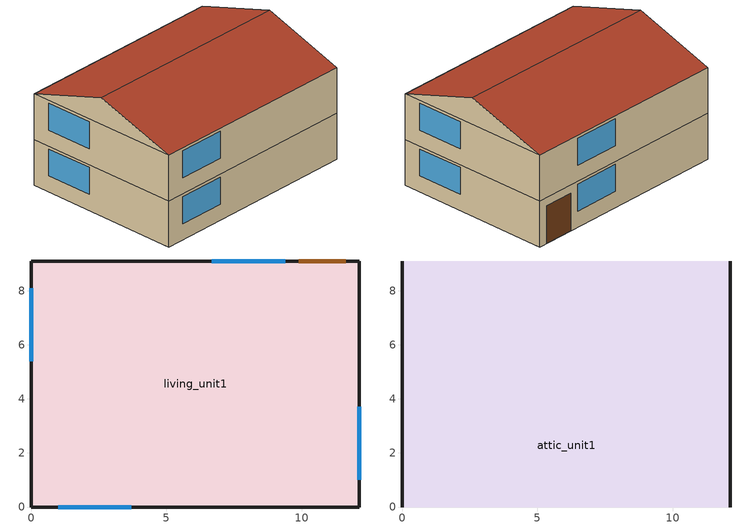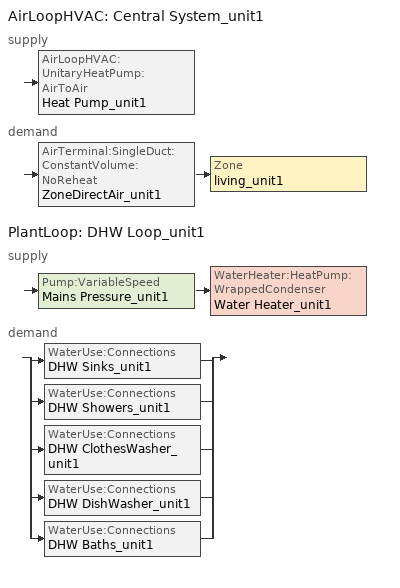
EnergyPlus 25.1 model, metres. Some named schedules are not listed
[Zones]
living_unit1
 floor adiabatic (Interior Floor): 0,0 0,9.1 12.13,9.1 12.13,0 z2.6
 floor ground (Interior Floor): 0,0 0,9.1 12.13,9.1 12.13,0 z0.01
 wall outside (Exterior Wall): 0,0 12.13,0 12.13,9.1 0,9.1 0,0 z0.01:2.6; 0,0 12.13,0 12.13,9.1 0,9.1 0,0 z2.6:5.19
 window (Exterior Window): 1,0 3.71,0 / 9.39,9.1 6.68,9.1 / 12.13,1 12.13,3.71 / 0,8.1 0,5.39 z0.92:2.45; 1,0 3.71,0 / 9.39,9.1 6.68,9.1 / 12.13,1 12.13,3.71 / 0,8.1 0,5.39 z3.52:5.04
 door (Exterior Door): 11.63,9.1 9.89,9.1 z0.01:2.14
 ceiling to attic_unit1 (Interior Ceiling): 0,0 12.13,0 12.13,9.1 0,9.1 z5.19
attic_unit1
 wall outside (Gable_end): 12.13,0,5.19 12.13,9.1,5.19 12.13,4.55,6.7; 0,9.1,5.19 0,0,5.19 0,4.55,6.7
 roof outside (Exterior Roof): 0,0,5.19 12.13,0,5.19 12.13,4.55,6.7 0,4.55,6.7; 12.13,9.1,5.19 0,9.1,5.19 0,4.55,6.7 12.13,4.55,6.7
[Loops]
AirLoopHVAC 'Central System_unit1'
 supply: AirLoopHVAC:UnitaryHeatPump:AirToAir 'Heat Pump_unit1'
 demand: AirTerminal:SingleDuct:ConstantVolume:NoReheat 'ZoneDirectAir_unit1' > Zone 'living_unit1'
PlantLoop 'DHW Loop_unit1'
 supply: Pump:VariableSpeed 'Mains Pressure_unit1' > WaterHeater:HeatPump:WrappedCondenser 'Water Heater_unit1'
 demand: split
  | WaterUse:Connections 'DHW Sinks_unit1'
  | WaterUse:Connections 'DHW Showers_unit1'
  | WaterUse:Connections 'DHW ClothesWasher_unit1'
  | WaterUse:Connections 'DHW DishWasher_unit1'
  | WaterUse:Connections 'DHW Baths_unit1'
[Building]
SF_CZ8_HP_SLAB_DEH: North Axis {deg}=0; Terrain=Suburbs; Loads Convergence Tolerance Value {W}=0.04; Temperature Convergence Tolerance Value {deltaC}=0.4; Solar Distribution=FullExterior; Maximum Number of Warmup Days=25; Minimum Number of Warmup Days=6
[Site:Location]
Fairbanks Intl Arpt_AK_USA Design_Conditions: Latitude {deg}=64.82; Longitude {deg}=-147.85; Time Zone {hr}=-9; Elevation {m}=133
[SizingPeriod:DesignDay] Day of Month=21; Dry-Bulb Temperature Range Modifier Type=DefaultMultipliers; Humidity Condition Type=Wetbulb; Barometric Pressure {Pa}=99737; Rain Indicator=No; Snow Indicator=No; Daylight Saving Time Indicator=No
Name | Month | Day Type | Maximum Dry-Bulb Temperature {C} | Daily Dry-Bulb Temperature Range {deltaC} | Wetbulb or DewPoint at Maximum Dry-Bulb {C} | Wind Speed {m/s} | Wind Direction {deg} | Solar Model Indicator | Sky Clearness | ASHRAE Clear Sky Optical Depth for Beam Irradiance (taub) | ASHRAE Clear Sky Optical Depth for Diffuse Irradiance (taud)
Fairbanks Intl Arpt Ann Htg 99.6% Condns DB | 1 | WinterDesignDay | -41.9 | 0 | -41.9 | 0.3 | 20 | ASHRAEClearSky | 0
Fairbanks Intl Arpt Ann Clg .4% Condns DB=>MWB | 7 | SummerDesignDay | 27.4 | 10.2 | 16.1 | 3.1 | 180 | ASHRAETau |  | 0.387 | 2.212
[Site:WaterMainsTemperature]
Calculation Method=Correlation; Annual Average Outdoor Air Temperature {C}=-1.525; Maximum Difference In Monthly Average Outdoor Air Temperatures {deltaC}=36.2
[Material]
Name | Roughness | Thickness {m} | Conductivity {W/m-K} | Density {kg/m3} | Specific Heat {J/kg-K} | Solar Absorptance | Thermal Absorptance | Visible Absorptance
sheathing_consol_layer | Rough | 0.031115 | 0.035329 | 20.1 | 1465.415
ceil_consol_layer | Rough | 0.444461 | 0.0617176 | 41.9286 | 776.251
wall_consol_layer | Rough | 0.1397 | 0.057165 | 120.801 | 1036.26
Asphalt_shingle | MediumRough | 0.00633985 | 0.08186 | 1121.29 | 1255.2 | 0.75
cement_stucco | MediumSmooth | 0.01905 | 0.721 | 1865.58 | 878.64
syn_stucco | MediumSmooth | 0.003048 | 8.65E-02 | 400 | 878.64
Drywall_1/2in | MediumSmooth | 0.0127 | 0.16009 | 800.923 | 1087.84
OSB_5/8in | MediumSmooth | 0.015875 | 0.1163 | 544.627 | 1213.36
OSB_7/16in | MediumSmooth | 0.0111125 | 0.1163 | 544.627 | 1213.36
Plywood_3/4in | Rough | 0.01905 | 0.115458 | 544.68 | 674.54 | 0.7 | 0.9 | 0.7
Carpet_n_pad | MediumSmooth | 0.0254001 | 0.0601314 | 32.0369 | 836.8 | 0.7 | 0.9 | 0.7
OSB_1/2in | MediumSmooth | 0.0127 | 0.1163 | 544.627 | 1213.36 | 0.7 | 0.9 | 0.7
door_const | Smooth | 0.0422696 | 0.0720096 | 512.64 | 767.58
Std Wood 6inch | MediumSmooth | 0.15 | 0.12 | 540 | 1210 | 0.7 | 0.9 | 0.7
[Material:NoMass]
Bldg_paper_felt: Roughness=Smooth; Thermal Resistance {m2-K/W}=0.0105666
[Material:AirGap]
Air_4_in_vert: Thermal Resistance {m2-K/W}=0.158499
[WindowMaterial:SimpleGlazingSystem]
Glass: U-Factor {W/m2-K}=1.70358; Solar Heat Gain Coefficient=0.3344; Visible Transmittance=0.88
[WindowMaterial:Blind]
int_blind: Slat Orientation=Horizontal; Slat Width {m}=0.025; Slat Separation {m}=0.01875; Slat Thickness {m}=0.001; Slat Angle {deg}=45; Slat Conductivity {W/m-K}=221; Slat Beam Solar Transmittance=0; Front Side Slat Beam Solar Reflectance=0.5; Back Side Slat Beam Solar Reflectance=0.5; Slat Diffuse Solar Transmittance=0; Front Side Slat Diffuse Solar Reflectance=0.5; Back Side Slat Diffuse Solar Reflectance=0.5; Slat Beam Visible Transmittance=0; Front Side Slat Beam Visible Reflectance=0.5; Back Side Slat Beam Visible Reflectance=0.5; Slat Diffuse Visible Transmittance=0; Front Side Slat Diffuse Visible Reflectance=0.5; Back Side Slat Diffuse Visible Reflectance=0.5; Slat Infrared Hemispherical Transmittance=0; Front Side Slat Infrared Hemispherical Emissivity=0.9; Back Side Slat Infrared Hemispherical Emissivity=0.9; Blind to Glass Distance {m}=0.05; Blind Top Opening Multiplier=0.5; Blind Bottom Opening Multiplier=0.5; Blind Left Side Opening Multiplier=0.5; Blind Right Side Opening Multiplier=0.5
[Construction]
Exterior Wall: syn_stucco, sheathing_consol_layer, OSB_7/16in, wall_consol_layer, Drywall_1/2in
InteriorFurnishings: Std Wood 6inch
Interior Floor: Plywood_3/4in, Carpet_n_pad
Interior Ceiling: ceil_consol_layer, Drywall_1/2in
Exterior Roof: Asphalt_shingle, OSB_1/2in
Exterior Window: Glass
Exterior Door: door_const
Gable_end: cement_stucco, Bldg_paper_felt, OSB_5/8in, Air_4_in_vert, Drywall_1/2in
window_w_blinds: Glass, int_blind
[Zone] Multiplier=1
living_unit1; attic_unit1
[WindowShadingControl]
Shades-living_unit1: Zone=living_unit1; Shading Type=InteriorBlind; Construction with Shading=window_w_blinds; Shading Control Type=OnIfScheduleAllows; Schedule=shading_2012iecc; Shading Control Is Scheduled=Yes; Glare Control Is Active=No; Multiple Surface Control Type=Sequential; Fenestration Surface 1=Window_ldf_1.unit1; Fenestration Surface 2=Window_ldb_1.unit1; Fenestration Surface 3=Window_sdr_1.unit1; Fenestration Surface 4=Window_sdl_1.unit1; Fenestration Surface 5=Window_ldf_2.unit1; Fenestration Surface 6=Window_ldb_2.unit1; Fenestration Surface 7=Window_sdr_2.unit1; Fenestration Surface 8=Window_sdl_2.unit1
[InternalMass]
Internalmass_unit1: Construction=InteriorFurnishings; Zone or ZoneList=living_unit1; Surface Area {m2}=9.89591
[Shading:Overhang] Height above Window or Door {m}=0; Tilt Angle from Window/Door {deg}=90; Left extension from Window/Door Width {m}=0; Right extension from Window/Door Width {m}=0; Depth {m}=0.0152439
Name | Window or Door
Overhang_sdr_1.unit1 | Window_sdr_1.unit1
Overhang_sdr_2.unit1 | Window_sdr_2.unit1
[GroundHeatTransfer:Control]
gtp_control: Run Basement Preprocessor=no; Run Slab Preprocessor=yes
[GroundHeatTransfer:Slab:Materials]
NMAT: Number of materials=2; ALBEDO: Surface Albedo: No Snow=0.16; ALBEDO: Surface Albedo: Snow=0.4; EPSLW: Surface Emissivity: No Snow=0.9; EPSLW: Surface Emissivity: Snow=0.9; Z0: Surface Roughness: No Snow {cm}=0.75; Z0: Surface Roughness: Snow {cm}=0.05; HIN: Indoor HConv: Downward Flow {W/m2-K}=6; HIN: Indoor HConv: Upward {W/m2-K}=9
[GroundHeatTransfer:Slab:MatlProps]
RHO: Slab Material density {kg/m3}=2300; RHO: Soil Density {kg/m3}=1200; CP: Slab CP {J/kg-K}=650; CP: Soil CP {J/kg-K}=1200; TCON: Slab k {W/m-K}=0.9; TCON: Soil k {W/m-K}=1
[GroundHeatTransfer:Slab:BoundConds]
EVTR: Is surface evapotranspiration modeled=FALSE; FIXBC: is the lower boundary at a fixed temperature=TRUE; TDEEPin {C}=10; USRHflag: Is the ground surface h specified by the user?=FALSE
[GroundHeatTransfer:Slab:BldgProps]
IYRS: Number of years to iterate=10; Shape: Slab shape=0; HBLDG: Building height {m}=4; TIN1: January Indoor Average Temperature Setpoint {C}=22.22; TIN2: February Indoor Average Temperature Setpoint {C}=22.22; TIN3: March Indoor Average Temperature Setpoint {C}=22.22; TIN4: April Indoor Average Temperature Setpoint {C}=22.22; TIN5: May Indoor Average Temperature Setpoint {C}=22.22; TIN6: June Indoor Average Temperature Setpoint {C}=23.88; TIN7: July Indoor Average Temperature Setpoint {C}=23.88; TIN8: August Indoor Average Temperature Setpoint {C}=23.88; TIN9: September Indoor Average Temperature Setpoint {C}=23.88; TIN10: October Indoor Average Temperature Setpoint {C}=22.22; TIN11: November Indoor Average Temperature Setpoint {C}=22.22; TIN12: December Indoor Average Temperature Setpoint {C}=22.22; TINAmp: Daily Indoor sine wave variation amplitude {deltaC}=0; ConvTol: Convergence Tolerance=0.1
[GroundHeatTransfer:Slab:Insulation]
RINS: R value of under slab insulation {m2-K/W}=0; DINS: Width of strip of under slab insulation {m}=0; RVINS: R value of vertical insulation {m2-K/W}=1.761; ZVINS: Depth of vertical insulation {m}=0.6; IVINS: Flag: Is there vertical insulation=1
[GroundHeatTransfer:Slab:EquivalentSlab]
APRatio: The area to perimeter ratio for this slab {m}=2.59995; SLABDEPTH: Thickness of slab on grade {m}=0.1; CLEARANCE: Distance from edge of slab to domain edge {m}=15; ZCLEARANCE: Distance from bottom of slab to domain bottom {m}=15
[GroundHeatTransfer:Basement:SimParameters]
F: Multiplier for the ADI solution=0.1; IYRS: Maximum number of yearly iterations:=15
[GroundHeatTransfer:Basement:MatlProps]
NMAT: Number of materials in this domain=6; Density for Foundation Wall {kg/m3}=2243; density for Floor Slab {kg/m3}=2243; density for Ceiling {kg/m3}=311; density for Soil {kg/m3}=1500; density for Gravel {kg/m3}=2000; density for Wood {kg/m3}=449; Specific heat for foundation wall {J/kg-K}=880; Specific heat for floor slab {J/kg-K}=880; Specific heat for ceiling {J/kg-K}=1530; Specific heat for soil {J/kg-K}=840; Specific heat for gravel {J/kg-K}=720; Specific heat for wood {J/kg-K}=1530; Thermal conductivity for foundation wall {W/m-K}=1.4; Thermal conductivity for floor slab {W/m-K}=1.4; Thermal conductivity for ceiling {W/m-K}=0.09; thermal conductivity for soil {W/m-K}=1.1; thermal conductivity for gravel {W/m-K}=1.9; thermal conductivity for wood {W/m-K}=0.12
[GroundHeatTransfer:Basement:Insulation]
REXT: R Value of any exterior insulation {m2-K/W}=1.761e-05; INSFULL: Flag: Is the wall fully insulated?=True
[GroundHeatTransfer:Basement:SurfaceProps]
ALBEDO: Surface albedo for No snow conditions=0.16; ALBEDO: Surface albedo for snow conditions=0.4; EPSLN: Surface emissivity No Snow=0.94; EPSLN: Surface emissivity with Snow=0.86; VEGHT: Surface roughness No snow conditions {cm}=6; VEGHT: Surface roughness Snow conditions {cm}=0.25; PET: Flag, Potential evapotranspiration on?=False
[GroundHeatTransfer:Basement:BldgData]
DWALL: Wall thickness {m}=0.2; DSLAB: Floor slab thickness {m}=0.243828; DGRAVXY: Width of gravel pit beside basement wall {m}=0.3; DGRAVZN: Gravel depth extending above the floor slab {m}=0.2; DGRAVZP: Gravel depth below the floor slab {m}=0.1
[GroundHeatTransfer:Basement:Interior]
COND: Flag: Is the basement conditioned?=True; HIN: Downward convection only heat transfer coefficient {W/m2-K}=0.92; HIN: Upward convection only heat transfer coefficient {W/m2-K}=4.04; HIN: Horizontal convection only heat transfer coefficient {W/m2-K}=3.08; HIN: Downward combined (convection and radiation) heat transfer coefficient {W/m2-K}=6.13; HIN: Upward combined (convection and radiation) heat transfer coefficient {W/m2-K}=9.26; HIN: Horizontal combined (convection and radiation) heat transfer coefficient {W/m2-K}=8.29
[GroundHeatTransfer:Basement:ComBldg]
January average temperature {C}=21; February average temperature {C}=21; March average temperature {C}=21; April average temperature {C}=21; May average temperature {C}=24; June average temperature {C}=24; July average temperature {C}=24; August average temperature {C}=24; September average temperature {C}=24; October average temperature {C}=24; November average temperature {C}=21; December average temperature {C}=21; Daily variation sine wave amplitude {deltaC}=21
[GroundHeatTransfer:Basement:EquivSlab]
APRatio: The area to perimeter ratio for this slab {m}=2.59995; EquivSizing: Flag=True
[GroundHeatTransfer:Basement:EquivAutoGrid]
CLEARANCE: Distance from outside of wall to edge of 3-D ground domain {m}=15; SlabDepth: Thickness of the floor slab {m}=0.1; BaseDepth: Depth of the basement wall below grade {m}=1.21914
[People]
people_unit1: Zone or ZoneList or Space or SpaceList=living_unit1; Number of People Schedule=Occupancy; Number of People Calculation Method=People; Number of People=3; Fraction Radiant=0; Sensible Heat Fraction=autocalculate; Activity Level Schedule=activity_sch; Enable ASHRAE 55 Comfort Warnings=No; Mean Radiant Temperature Calculation Type=EnclosureAveraged
[Lights] Zone or ZoneList or Space or SpaceList=living_unit1; Schedule=InteriorLightingHE; Design Level Calculation Method=Watts/Area; Return Air Fraction=0; Fraction Radiant=0.6; Fraction Visible=0.2; Fraction Replaceable=0
Name | Watts per Zone Floor Area {W/m2}
Living Hardwired Lighting1 | 1.05216
Living Plug-in Lighting1 | 0.478468
[ElectricEquipment] Zone or ZoneList or Space or SpaceList=living_unit1
Name | Schedule | Design Level Calculation Method | Design Level {W} | Fraction Latent | Fraction Radiant | Fraction Lost | Watts per Zone Floor Area {W/m2}
dishwasher1 | DishWasher | EquipmentLevel | 65.6988 | 0.15 | 0.6 | 0.25
refrigerator1 | Refrigerator | EquipmentLevel | 91.0576 | 0 | 1 | 0
clotheswasher1 | ClothesWasher | EquipmentLevel | 28.4784 | 0 | 0.8 | 0.2
electric_dryer1 | ClothesDryer | EquipmentLevel | 213.065 | 0.05 | 0.15 | 0.8
electric_range1 | CookingRange | EquipmentLevel | 248.154 | 0.3 | 0.4 | 0.3
television1 | InteriorLighting | EquipmentLevel | 0 | 0 | 1 | 0
electric_mels1 | MiscPlugLoad | EquipmentLevel | 567.464 | 0.06 | 0.69 | 0.25
IECC_Adj1 | MiscPlugLoad | Watts/Area |  | 0.062439 | 0.411909 | 0.251045 | 1.54357
[ZoneVentilation:DesignFlowRate]
Ventilation_unit1: Zone or ZoneList or Space or SpaceList=living_unit1; Schedule=always_avail; Design Flow Rate Calculation Method=Flow/Zone; Design Flow Rate {m3/s}=0; Ventilation Type=Exhaust; Fan Pressure Rise {Pa}=0; Fan Total Efficiency=0.6; Constant Term Coefficient=1; Temperature Term Coefficient=0; Velocity Term Coefficient=0; Velocity Squared Term Coefficient=0; Minimum Indoor Temperature {C}=-100; Maximum Indoor Temperature {C}=100; Delta Temperature {deltaC}=-100; Minimum Outdoor Temperature {C}=-100; Maximum Outdoor Temperature {C}=100; Maximum Wind Speed {m/s}=40
[Exterior:Lights]
Name | Schedule | Design Level {W}
Exterior-Lights_unit1 | ExteriorLighting | 43.2425
Garage-Lights_unit1 | InteriorLightingHE | 7.16295
[DesignSpecification:OutdoorAir]
SZ_DSOA_living_unit1: Outdoor Air Method=Flow/Zone; Outdoor Air Flow per Person {m3/s-person}=0; Outdoor Air Flow per Zone {m3/s}=0.0283168
[Sizing:Zone]
living_unit1: Zone Cooling Design Supply Air Temperature Input Method=SupplyAirTemperature; Zone Cooling Design Supply Air Temperature {C}=12; Zone Heating Design Supply Air Temperature Input Method=SupplyAirTemperature; Zone Heating Design Supply Air Temperature {C}=50; Zone Cooling Design Supply Air Humidity Ratio {kgWater/kgDryAir}=0.008; Zone Heating Design Supply Air Humidity Ratio {kgWater/kgDryAir}=0.008; Design Specification Outdoor Air Object=SZ_DSOA_living_unit1; Cooling Design Air Flow Method=DesignDay; Cooling Minimum Air Flow per Zone Floor Area {m3/s-m2}=0.000762; Heating Design Air Flow Method=DesignDay; Heating Maximum Air Flow per Zone Floor Area {m3/s-m2}=0.002032; Heating Maximum Air Flow {m3/s}=0.141576; Heating Maximum Air Flow Fraction=0.3
[Sizing:System]
Central System_unit1: Type of Load to Size On=Sensible; Design Outdoor Air Flow Rate {m3/s}=autosize; Central Heating Maximum System Air Flow Ratio=1; Preheat Design Temperature {C}=7; Preheat Design Humidity Ratio {kgWater/kgDryAir}=0.008; Precool Design Temperature {C}=11; Precool Design Humidity Ratio {kgWater/kgDryAir}=0.008; Central Cooling Design Supply Air Temperature {C}=12; Central Heating Design Supply Air Temperature {C}=50; Type of Zone Sum to Use=NonCoincident; 100% Outdoor Air in Cooling=No; 100% Outdoor Air in Heating=No; Central Cooling Design Supply Air Humidity Ratio {kgWater/kgDryAir}=0.008; Central Heating Design Supply Air Humidity Ratio {kgWater/kgDryAir}=0.008; Cooling Supply Air Flow Rate Method=DesignDay; Heating Supply Air Flow Rate Method=DesignDay; Zone Maximum Outdoor Air Fraction=1; Cooling Design Capacity Method=CoolingDesignCapacity; Cooling Design Capacity {W}=autosize; Heating Design Capacity Method=HeatingDesignCapacity; Heating Design Capacity {W}=autosize; Central Cooling Capacity Control Method=OnOff
[Sizing:Plant]
DHW Loop_unit1: Loop Type=Heating; Design Loop Exit Temperature {C}=48.8889; Loop Design Temperature Difference {deltaC}=5.55556
[ZoneControl:Thermostat]
Zone Thermostat_unit1: Zone or ZoneList=living_unit1; Control Type Schedule=zone_control_type; Control 1=thermostat_living Dual SP Control
[ThermostatSetpoint:DualSetpoint]
thermostat_living Dual SP Control: Heating Setpoint Temperature Schedule=heating_sch; Cooling Setpoint Temperature Schedule=cooling_sch
[ZoneHVAC:Dehumidifier:DX]
North Zone Dehumidifier: Availability Schedule=always_avail; Rated Water Removal {L/day}=50.16; Rated Energy Factor {L/kWh}=3.412; Rated Air Flow Rate {m3/s}=0.12036; Water Removal Curve=ZoneDehumidWaterRemoval; Energy Factor Curve=ZoneDehumidEnergyFactor; Part Load Fraction Correlation Curve=ZoneDehumidPLFFPLR; Minimum Dry-Bulb Temperature for Dehumidifier Operation {C}=10; Maximum Dry-Bulb Temperature for Dehumidifier Operation {C}=32; Off-Cycle Parasitic Electric Load {W}=0
[ZoneHVAC:EnergyRecoveryVentilator]
ERV_unit1: Availability Schedule=always_avail; Heat Exchanger=OA_Heat_Recovery_Unit1; Supply Air Flow Rate {m3/s}=0.0283168; Exhaust Air Flow Rate {m3/s}=0.0283168; Supply Air Fan=OASupplyFan_unit1; Exhaust Air Fan=OAExhaustFan_unit1
[AirTerminal:SingleDuct:ConstantVolume:NoReheat]
ZoneDirectAir_unit1: Availability Schedule=always_avail; Maximum Air Flow Rate {m3/s}=autosize
[Zone equipment]
living_unit1: ZoneDirectAir_unit1, Water Heater_unit1, Zone Exhaust Fan_unit1, ERV_unit1, North Zone Dehumidifier
[Fan:OnOff] Availability Schedule=always_avail
Name | Fan Total Efficiency | Pressure Rise {Pa} | Maximum Flow Rate {m3/s} | Motor Efficiency | Motor In Airstream Fraction
Supply Fan_unit1 | 0.50054 | 400 | autosize | 0.863 | 1
OASupplyFan_unit1; OAExhaustFan_unit1 | 0.6 | 454.046 | 0.0283168 | 1 | 0
Heat Pump Water Heater Fan_unit1 | 0.7 | 100 | autosize | 0.9 | 1
[Fan:ZoneExhaust]
Zone Exhaust Fan_unit1: Availability Schedule=always_avail; Fan Total Efficiency=0.6; Pressure Rise {Pa}=0.00001; Maximum Flow Rate {m3/s}=0.000001; System Availability Manager Coupling Mode=Decoupled
[Coil:Cooling:DX:SingleSpeed]
DX Cooling Coil_unit1: Availability Schedule=always_avail; Gross Rated Total Cooling Capacity {W}=autosize; Gross Rated Sensible Heat Ratio=autosize; Gross Rated Cooling COP {W/W}=4.06853; Rated Air Flow Rate {m3/s}=autosize; 2023 Rated Evaporator Fan Power Per Volume Flow {W/(m3/s)}=934.4; Total Cooling Capacity Function of Temperature Curve=HPACCoolCapFT; Total Cooling Capacity Function of Flow Fraction Curve=HPACCoolCapFFF; Energy Input Ratio Function of Temperature Curve=HPACCOOLEIRFT; Energy Input Ratio Function of Flow Fraction Curve=HPACCOOLEIRFFF; Part Load Fraction Correlation Curve=HPACCOOLPLFFPLR
[Coil:Heating:Electric]
Supp Heating Coil_unit1: Availability Schedule=always_avail; Efficiency=1; Nominal Capacity {W}=autosize
[Coil:Heating:DX:SingleSpeed]
Main DX Heating Coil_unit1: Availability Schedule=always_avail; Gross Rated Heating Capacity {W}=autosize; Gross Rated Heating COP {W/W}=3.69308; Rated Air Flow Rate {m3/s}=autosize; 2023 Rated Evaporator Fan Power Per Volume Flow {W/(m3/s)}=934.4; Heating Capacity Function of Temperature Curve=HPACHeatCapFT; Heating Capacity Function of Flow Fraction Curve=HPACHeatCapFFF; Energy Input Ratio Function of Temperature Curve=HPACHeatEIRFT; Energy Input Ratio Function of Flow Fraction Curve=HPACHeatEIRFFF; Part Load Fraction Correlation Curve=HPACCOOLPLFFPLR; Defrost Energy Input Ratio Function of Temperature Curve=Defrost_EIR_FT; Minimum Outdoor Dry-Bulb Temperature for Compressor Operation {C}=-17.78; Maximum Outdoor Dry-Bulb Temperature for Defrost Operation {C}=5; Crankcase Heater Capacity {W}=200; Maximum Outdoor Dry-Bulb Temperature for Crankcase Heater Operation {C}=10; Defrost Strategy=ReverseCycle; Defrost Control=OnDemand
[Coil:WaterHeating:AirToWaterHeatPump:Wrapped]
Heat Pump Water Heater Evaporator_unit1: Rated Heating Capacity {W}=1500; Rated COP {W/W}=3; Rated Sensible Heat Ratio=0.981; Rated Evaporator Inlet Air Dry-Bulb Temperature {C}=19.7; Rated Evaporator Inlet Air Wet-Bulb Temperature {C}=13.5; Rated Condenser Water Temperature {C}=48.89; Rated Evaporator Air Flow Rate {m3/s}=0.189; Evaporator Fan Power Included in Rated COP=yes; Maximum Ambient Temperature for Crankcase Heater Operation {C}=10; Evaporator Air Temperature Type for Curve Objects=WetBulbTemperature; Heating Capacity Function of Temperature Curve=HPWH-Htg-Cap-fT; Heating COP Function of Temperature Curve=HPWH-Htg-COP-fT; Part Load Fraction Correlation Curve=HPWH-COP-fPLR
[HeatExchanger:AirToAir:SensibleAndLatent]
OA_Heat_Recovery_Unit1: Availability Schedule=always_avail; Nominal Supply Air Flow Rate {m3/s}=0.0283168; Sensible Effectiveness at 100% Heating Air Flow=0.65; Latent Effectiveness at 100% Heating Air Flow=0; Sensible Effectiveness at 100% Cooling Air Flow=0.65; Latent Effectiveness at 100% Cooling Air Flow=0; Nominal Electric Power {W}=0; Supply Air Outlet Temperature Control=No; Heat Exchanger Type=Plate; Frost Control Type=None; Threshold Temperature {C}=-16.8333; Initial Defrost Time Fraction=0.083; Rate of Defrost Time Fraction Increase {1/K}=0.0216; Economizer Lockout=No
[AirLoopHVAC:UnitaryHeatPump:AirToAir]
Heat Pump_unit1: Availability Schedule=always_avail; Cooling Supply Air Flow Rate {m3/s}=autosize; Heating Supply Air Flow Rate {m3/s}=autosize; No Load Supply Air Flow Rate {m3/s}=0; Controlling Zone or Thermostat Location=living_unit1; Supply Air Fan=Supply Fan_unit1; Heating Coil=Main DX Heating Coil_unit1; Cooling Coil=DX Cooling Coil_unit1; Supplemental Heating Coil=Supp Heating Coil_unit1; Maximum Supply Air Temperature from Supplemental Heater {C}=50; Maximum Outdoor Dry-Bulb Temperature for Supplemental Heater Operation {C}=10; Fan Placement=BlowThrough; Supply Air Fan Operating Mode Schedule=fan_cycle
[AirLoopHVAC]
Central System_unit1: Design Supply Air Flow Rate {m3/s}=autosize
[Pump:VariableSpeed]
Mains Pressure_unit1: Design Maximum Flow Rate {m3/s}=autosize; Design Pump Head {Pa}=1; Design Power Consumption {W}=0; Motor Efficiency=1; Fraction of Motor Inefficiencies to Fluid Stream=0; Coefficient 1 of the Part Load Performance Curve=0; Coefficient 2 of the Part Load Performance Curve=1; Coefficient 3 of the Part Load Performance Curve=0; Coefficient 4 of the Part Load Performance Curve=0; Design Minimum Flow Rate {m3/s}=0; Pump Control Type=Intermittent
[WaterHeater:Stratified]
Water Heater_Tank_unit1: Tank Volume {m3}=0.196841; Tank Height {m}=1.594; Tank Shape=VerticalCylinder; Maximum Temperature Limit {C}=51; Heater Priority Control=MasterSlave; Heater 1 Setpoint Temperature Schedule=dhw_setpt_hpwh; Heater 1 Deadband Temperature Difference {deltaC}=2; Heater 1 Capacity {W}=autosize; Heater 1 Height {m}=1.129; Heater 2 Setpoint Temperature Schedule=dhw_setpt_hpwh; Heater 2 Deadband Temperature Difference {deltaC}=2; Heater 2 Capacity {W}=0; Heater 2 Height {m}=0.266; Heater Fuel Type=electricity; Heater Thermal Efficiency=1; Off Cycle Parasitic Fuel Consumption Rate {W}=8.3; Off Cycle Parasitic Fuel Type=Electricity; Off Cycle Parasitic Heat Fraction to Tank=0; Off Cycle Parasitic Height {m}=1; On Cycle Parasitic Fuel Consumption Rate {W}=8.3; On Cycle Parasitic Fuel Type=Electricity; On Cycle Parasitic Heat Fraction to Tank=0; On Cycle Parasitic Height {m}=1; Ambient Temperature Indicator=Zone; Ambient Temperature Zone=living_unit1; Uniform Skin Loss Coefficient per Unit Area to Ambient Temperature {W/m2-K}=4.536492; Skin Loss Fraction to Zone=1; Off Cycle Flue Loss Fraction to Zone=1; Use Side Effectiveness=1; Use Side Inlet Height {m}=0; Use Side Outlet Height {m}=autocalculate; Source Side Effectiveness=1; Source Side Inlet Height {m}=0.7; Source Side Outlet Height {m}=0; Inlet Mode=Fixed; Use Side Design Flow Rate {m3/s}=autosize; Source Side Design Flow Rate {m3/s}=autosize; Indirect Water Heating Recovery Time {hr}=1.5; Number of Nodes=1
[WaterHeater:Sizing]
Water Heater_Tank_unit1: Design Mode=ResidentialHUD-FHAMinimum; Number of Bedrooms=3; Number of Bathrooms=3
[WaterHeater:HeatPump:WrappedCondenser]
Water Heater_unit1: Availability Schedule=always_avail; Compressor Setpoint Temperature Schedule=Compressor Setpoint; Dead Band Temperature Difference {deltaC}=5; Condenser Bottom Location {m}=0.0664167; Condenser Top Location {m}=0.863417; Evaporator Air Flow Rate {m3/s}=autocalculate; Inlet Air Configuration=ZoneAirOnly; Inlet Air Zone=living_unit1; Tank=Water Heater_Tank_unit1; DX Coil=Heat Pump Water Heater Evaporator_unit1; Minimum Inlet Air Temperature for Compressor Operation {C}=10; Maximum Inlet Air Temperature for Compressor Operation {C}=48.89; Compressor Location=Zone; Fan=Heat Pump Water Heater Fan_unit1; Fan Placement=DrawThrough; On Cycle Parasitic Electric Load {W}=0; Off Cycle Parasitic Electric Load {W}=0; Tank Element Control Logic=MutuallyExclusive; Control Sensor 1 Height In Stratified Tank {m}=1.262; Control Sensor 1 Weight=0.75; Control Sensor 2 Height In Stratified Tank {m}=0.464
[PlantLoop]
DHW Loop_unit1: Fluid Type=Water; Plant Equipment Operation Scheme=DHW Loop Operation_unit1; Maximum Loop Temperature {C}=100; Minimum Loop Temperature {C}=0; Maximum Loop Flow Rate {m3/s}=autosize; Minimum Loop Flow Rate {m3/s}=0; Plant Loop Volume {m3}=autocalculate; Load Distribution Scheme=Optimal
[PlantEquipmentList]
DHW Plant Equipment_unit1: Water Heater_unit1
[PlantEquipmentOperation:HeatingLoad]
DHW Control Scheme_unit1: Load Range 1 Lower Limit {W}=0; Load Range 1 Upper Limit {W}=1000000000000000; Range 1 Equipment List=DHW Plant Equipment_unit1
[PlantEquipmentOperationSchemes]
DHW Loop Operation_unit1: Control Scheme 1=DHW Control Scheme_unit1; Control Scheme 1 Schedule=always_avail
[AvailabilityManager:Scheduled]
System availability: Schedule=always_avail
[SetpointManager:Scheduled]
DHW Loop Setpoint Manager_unit1: Control Variable=Temperature; Schedule=DHWSupplySetpoint; Setpoint Node or NodeList=DHW Supply Outlet Node_unit1
[WaterUse:Equipment]
Name | Peak Flow Rate {m3/s} | Flow Rate Fraction Schedule | Target Temperature Schedule
Clothes Washer_unit1 | 1.62192e-06 | ClothesWasher
Dishwasher_unit1 | 6.36685e-07 | Dishwasher
Sinks_unit1 | 7.1934e-05 | BA_sink_sch | SSBWaterTempSchedule
Showers_unit1 | 0.000141975 | BA_shower_sch | SSBWaterTempSchedule
Baths_unit1 | 0.00027764 | BA_bath_sch | SSBWaterTempSchedule
[WaterUse:Connections] Drain Water Heat Exchanger Type=None
Name | Water Use Equipment 1
DHW Sinks_unit1 | Sinks_unit1
DHW Showers_unit1 | Showers_unit1
DHW ClothesWasher_unit1 | Clothes Washer_unit1
DHW DishWasher_unit1 | Dishwasher_unit1
DHW Baths_unit1 | Baths_unit1
[Schedule:Day:Hourly]
OccupancyDay: 1, 1, 1, 1, 1, 1, 1, 0.8831, 0.40861, 0.24189, 0.24189, 0.24189, 0.24189, 0.24189, 0.24189, 0.24189, 0.29498, 0.5531, 0.89693, 0.89693, 0.89693, 1, 1, 1
LightingDay: 0.0625, 0.0625, 0.0625, 0.0625, 0.1875, 0.390625, 0.4375, 0.390625, 0.171875, 0.117188, 0.117188, 0.117188, 0.117188, 0.117188, 0.117188, 0.203125, 0.4375, 0.609375, 0.820312, 0.984375, 1, 0.6875, 0.382812, 0.15625
ExteriorLightingDay: 1, 1, 1, 1, 1, 1, 0, 0, 0, 0, 0, 0, 0, 0, 0, 0, 0, 0, 1, 1, 1, 1, 1, 1
LightingDay_EELighting: 0.06875, 0.06875, 0.06875, 0.06875, 0.20625, 0.429688, 0.48125, 0.429688, 0.189062, 0.128906, 0.128906, 0.128906, 0.128906, 0.128906, 0.128906, 0.223438, 0.48125, 0.670312, 0.902344, 1, 1, 0.75625, 0.421094, 0.171875
RefrigeratorDay: 0.8, 0.782696, 0.765594, 0.742857, 0.731388, 0.731388, 0.75996, 0.8, 0.817103, 0.828571, 0.8, 0.8, 0.839839, 0.839839, 0.828571, 0.839839, 0.885714, 0.971429, 1, 0.971429, 0.942857, 0.925553, 0.885714, 0.828571
MiscPlugLoadDay: 0.60749, 0.559339, 0.552853, 0.545071, 0.524481, 0.585279, 0.676232, 0.718547, 0.60749, 0.517023, 0.529183, 0.529345, 0.520428, 0.538424, 0.568742, 0.600357, 0.710117, 0.862678, 0.936608, 0.966764, 1, 0.976654, 0.845169, 0.734436
CookingRangeDay: 0.0471585, 0.0471585, 0.0235459, 0.0235459, 0.0471585, 0.0707044, 0.165088, 0.283018, 0.306564, 0.320771, 0.283018, 0.330176, 0.377335, 0.306564, 0.292423, 0.377335, 0.613194, 1, 0.778348, 0.400947, 0.235859, 0.165088, 0.103722, 0.0707044
DishwasherWeekday: 0.115858, 0.0514759, 0.0385692, 0.0257379, 0.0257379, 0.0772138, 0.154503, 0.231792, 0.437922, 0.489398, 0.425016, 0.360633, 0.309082, 0.347726, 0.283344, 0.270437, 0.283344, 0.373464, 0.656883, 0.8372, 0.682621, 0.502305, 0.33482, 0.231792
DishwasherWeekend: 0.124134, 0.0551527, 0.0413241, 0.0275764, 0.0275764, 0.0827291, 0.165539, 0.248349, 0.469202, 0.524355, 0.455374, 0.386393, 0.331159, 0.372564, 0.303583, 0.289754, 0.303583, 0.40014, 0.703804, 0.897, 0.73138, 0.538184, 0.358735, 0.248349
DishwasherVacation; ClothesWasherVacation; ClothesDryerVacation: 0, 0, 0, 0, 0, 0, 0, 0, 0, 0, 0, 0, 0, 0, 0, 0, 0, 0, 0, 0, 0, 0, 0, 0
ClothesWasherWeekday: 0.0796475, 0.0637009, 0.0318078, 0.0318078, 0.0637009, 0.095594, 0.191188, 0.414354, 0.621574, 0.7332, 0.717253, 0.637521, 0.573735, 0.510034, 0.446247, 0.414354, 0.430301, 0.414354, 0.414354, 0.414354, 0.414354, 0.398408, 0.270921, 0.143434
ClothesWasherWeekend: 0.097441, 0.077932, 0.0389138, 0.0389138, 0.077932, 0.11695, 0.2339, 0.506923, 0.760436, 0.897, 0.877491, 0.779946, 0.701909, 0.623977, 0.545941, 0.506923, 0.526432, 0.506923, 0.506923, 0.506923, 0.506923, 0.487414, 0.331446, 0.175477
ClothesDryerWeekday: 0.0996819, 0.0598091, 0.0398727, 0.0199364, 0.0398727, 0.0598091, 0.159491, 0.318982, 0.486427, 0.685791, 0.785473, 0.817391, 0.7456, 0.677837, 0.610073, 0.578155, 0.558218, 0.546236, 0.518346, 0.510391, 0.5263, 0.546236, 0.4386, 0.239236
ClothesDryerWeekend: 0.121951, 0.0731707, 0.0487805, 0.0243902, 0.0487805, 0.0731707, 0.195122, 0.390244, 0.595097, 0.839, 0.960951, 1, 0.91217, 0.829268, 0.746366, 0.707317, 0.682927, 0.668268, 0.634146, 0.624415, 0.643878, 0.668268, 0.536585, 0.292683
[Schedule:Week:Compact]
RefrigeratorWeek: For: AllDays, RefrigeratorDay
MiscPlugLoadWeek: For: AllDays, MiscPlugLoadDay
CookingRangeWeek: For: AllDays, CookingRangeDay
DishwasherWeek: For: Weekdays, DishwasherWeekday, For: CustomDay1, DishwasherVacation, For: AllOtherDays, DishwasherWeekend
ClothesWasherWeek: For: Weekdays, ClothesWasherWeekday, For: CustomDay1, ClothesWasherVacation, For: AllOtherDays, ClothesWasherWeekend
ClothesDryerWeek: For: Weekdays, ClothesDryerWeekday, For: CustomDay1, ClothesDryerVacation, For: AllOtherDays, ClothesDryerWeekend
OccupancyWeek: AllDays, OccupancyDay
LightingProfileWeek: For: AllDays, LightingDay
LightingProfileWeek_EELighting: For: AllDays, LightingDay_EELighting
ExteriorLightingProfileWeek: For: AllDays, ExteriorLightingDay
[Schedule:Year]
Occupancy: OccupancyWeek, 1, 1, 12, 31
InteriorLighting: LightingProfileWeek, 1, 1, 12, 31
InteriorLightingHE: LightingProfileWeek_EELighting, 1, 1, 12, 31
ExteriorLighting: ExteriorLightingProfileWeek, 1, 1, 12, 31
Refrigerator: RefrigeratorWeek, 1, 1, 12, 31
MiscPlugLoad: MiscPlugLoadWeek, 1, 1, 12, 31
CookingRange: CookingRangeWeek, 1, 1, 12, 31
Dishwasher: DishwasherWeek, 1, 1, 12, 31
ClothesWasher: ClothesWasherWeek, 1, 1, 12, 31
ClothesDryer: ClothesDryerWeek, 1, 1, 12, 31
[Schedule:Compact]
BA_shower_sch: Through: 12/31, For: AllDays, Until: 1:00, 0.00174682, Until: 2:00, 0.000794011, Until: 3:00, 0.000476407, Until: 4:00, 0.000794011, Until: 5:00, 0.00222323, Until: 6:00, 0.00825772, Until: 7:00, 0.0187387, Until: 8:00, 0.0185799, Until: 9:00, 0.0150862, Until: 10:00, 0.0117514, Until: 11:00, 0.00952813, Until: 12:00, 0.0074637, Until: 13:00, 0.00539928, Until: 14:00, 0.00460526, Until: 15:00, 0.00412886, Until: 16:00, 0.00397006, Until: 17:00, 0.00476407, Until: 18:00, 0.00619329, Until: 19:00, 0.00666969, Until: 20:00, 0.00666969, Until: 21:00, 0.00666969, Until: 22:00, 0.00651089, Until: 23:00, 0.00460526, Until: 24:00, 0.00333485
BA_bath_sch: Through: 12/31, For: AllDays, Until: 1:00, 0.000163091, Until: 2:00, 8.15455e-05, Until: 3:00, 8.15455e-05, Until: 4:00, 8.15455e-05, Until: 5:00, 0.000163091, Until: 6:00, 0.000387341, Until: 7:00, 0.000937773, Until: 8:00, 0.00118241, Until: 9:00, 0.0013455, Until: 10:00, 0.00118241, Until: 11:00, 0.000937773, Until: 12:00, 0.000713523, Until: 13:00, 0.000631977, Until: 14:00, 0.000468886, Until: 15:00, 0.000468886, Until: 16:00, 0.000468886, Until: 17:00, 0.000795068, Until: 18:00, 0.000937773, Until: 19:00, 0.00156975, Until: 20:00, 0.00203864, Until: 21:00, 0.00203864, Until: 22:00, 0.00156975, Until: 23:00, 0.0013455, Until: 24:00, 0.000795068
BA_sink_sch: Through: 12/31, For: AllDays, Until: 1:00, 0.00387389, Until: 2:00, 0.00193694, Until: 3:00, 0.00138353, Until: 4:00, 0.00138353, Until: 5:00, 0.00193694, Until: 6:00, 0.00498071, Until: 7:00, 0.0116217, Until: 8:00, 0.0171558, Until: 9:00, 0.0182626, Until: 10:00, 0.0171558, Until: 11:00, 0.0149421, Until: 12:00, 0.0138353, Until: 13:00, 0.0135586, Until: 14:00, 0.0124518, Until: 15:00, 0.0118984, Until: 16:00, 0.011345, Until: 17:00, 0.0132819, Until: 18:00, 0.0179859, Until: 19:00, 0.020753, Until: 20:00, 0.0190927, Until: 21:00, 0.0157723, Until: 22:00, 0.0132819, Until: 23:00, 0.0110682, Until: 24:00, 0.00747107
activity_sch: Through: 12/31, For: AllDays, Until: 24:00, 117.28
zone_control_type: Through: 12/31, For: AllDays, Until 24:00, 4
shading_2012iecc: Through: 12/31, For: AllDays, Until 24:00, 0
dhw_setpt_hpwh: Through: 12/31, For: AllDays, Until 24:00, 44
always_avail: Through: 12/31, For: AllDays, Until: 24:00, 1
heating_sch: Through: 12/31, For: AllDays, Until: 24:00, 22.2222
cooling_sch: Through: 12/31, For: AllDays, Until: 24:00, 23.8889
fan_cycle: Through: 12/31, For: AllDays, Until: 24:00, 0
[Schedule:Constant]
SSBWaterTempSchedule: Temperature, 40.5556
DHWSupplySetpoint: Temperature, 48.8889
Compressor Setpoint: Temperature, 50
[Curve:Quadratic]
Name | Coefficient1 Constant | Coefficient2 x | Coefficient3 x**2 | Minimum Value of x | Maximum Value of x
HPWH-COP-fPLR | 1 | 0 | 0 | 0 | 1
HPACCoolCapFFF | 0.8 | 0.2 | 0 | 0.5 | 1.5
HPACCOOLEIRFFF | 1.156 | -0.1816 | 0.0256 | 0.5 | 1.5
HPACCOOLPLFFPLR | 0.85 | 0.15 | 0 | 0 | 1
HPACHeatEIRFFF | 1.3824 | -0.4336 | 0.0512 | 0 | 1
ZoneDehumidPLFFPLR | 0.95 | 0.05 | 0 | 0 | 1
[Curve:Cubic]
Name | Coefficient1 Constant | Coefficient2 x | Coefficient3 x**2 | Coefficient4 x**3 | Minimum Value of x | Maximum Value of x
HPACHeatCapFT | 0.758746 | 0.027626 | 0.000148716 | 3.4992e-06 | -20 | 20
HPACHeatCapFFF | 0.84 | 0.16 | 0 | 0 | 0.5 | 1.5
HPACHeatEIRFT | 1.19248 | -0.0300438 | 0.00103745 | -2.3328e-05 | -20 | 20
[Curve:Biquadratic]
Name | Coefficient1 Constant | Coefficient2 x | Coefficient3 x**2 | Coefficient4 y | Coefficient5 y**2 | Coefficient6 x*y | Minimum Value of x | Maximum Value of x | Minimum Value of y | Maximum Value of y | Minimum Curve Output
HPWH-Htg-Cap-fT | 0.563 | 0.0437 | 0.000039 | 0.0055 | -.000148 | -.000145 | 0 | 100 | 0 | 100 | 0
HPWH-Htg-COP-fT | 1.1332 | 0.063 | -9.79e-05 | -.00972 | -2.14e-05 | -.000686 | 0 | 100 | 0 | 100
HPACCoolCapFT | 0.766956 | 0.0107756 | -4.14703e-05 | 0.00134961 | -0.000261144 | 0.000457488 | 12.77778 | 23.88889 | 21.11111 | 46.11111
HPACCOOLEIRFT | 0.297145 | 0.0430933 | -0.000748766 | 0.00597727 | 0.000482112 | -0.000956448 | 12.77778 | 23.88889 | 21.11111 | 46.11111
Defrost_EIR_FT | 1 | 0 | 0 | 0 | 0 | 0 | 0 | 100 | 0 | 100
ZoneDehumidWaterRemoval | -2.72488 | 0.100712 | -0.000990538 | 0.050053 | -0.000203629 | -0.000341751 | 21 | 32.22 | 40 | 80
ZoneDehumidEnergyFactor | -2.38832 | 0.0930477 | -0.0013697 | 0.0665337 | -0.000343198 | -0.00056249 | 21 | 32.22 | 40 | 80
[AirflowNetwork:SimulationControl]
House AirflowNetwork: AirflowNetwork Control=MultizoneWithDistribution; Wind Pressure Coefficient Type=SurfaceAverageCalculation; Building Type=LOWRISE; Maximum Number of Iterations=500; Relative Airflow Convergence Tolerance=0.001; Absolute Airflow Convergence Tolerance {kg/s}=0.00001; Convergence Acceleration Limit=0; Azimuth Angle of Long Axis of Building {deg}=0; Ratio of Building Width Along Short Axis to Width Along Long Axis=0.75; Allow Unsupported Zone Equipment=Yes
[AirflowNetwork:MultiZone:Zone] Indoor and Outdoor Temperature Difference Upper Limit for Minimum Venting Open Factor {deltaC}=100; Indoor and Outdoor Enthalpy Difference Upper Limit for Minimum Venting Open Factor {deltaJ/kg}=300000
Name | Ventilation Control Mode | Minimum Venting Open Factor | Indoor and Outdoor Temperature Difference Lower Limit For Maximum Venting Open Factor {deltaC} | Indoor and Outdoor Enthalpy Difference Lower Limit For Maximum Venting Open Factor {deltaJ/kg} | Venting Availability Schedule
living_unit1 | NoVent | 0 | 0 | 0
attic_unit1 | Constant |  |  |  | inf_sch
[AirflowNetwork:MultiZone:Surface] Window/Door Opening Factor, or Crack Factor=1
Name | Leakage Component | Ventilation Control Mode | Minimum Venting Open Factor | Indoor and Outdoor Temperature Difference Upper Limit for Minimum Venting Open Factor {deltaC} | Indoor and Outdoor Enthalpy Difference Upper Limit for Minimum Venting Open Factor {deltaJ/kg} | Venting Availability Schedule
Roof_front_unit1 | AtticVent | Constant | 0 | 100 | 300000 | inf_sch
Roof_back_unit1; Roof_right_unit1; Roof_left_unit1 | AtticVent | Constant |  | 100 | 300000 | inf_sch
ceiling_unit1 | ZoneLeak_Ceiling | NoVent
Wall_ldf_1.unit1; Wall_ldb_1.unit1; Wall_ldf_2.unit1; Wall_ldb_2.unit1 | ZoneLeak_LongWall | NoVent
Wall_sdl_1.unit1; Wall_sdr_1.unit1; Wall_sdr_2.unit1; Wall_sdl_2.unit1 | ZoneLeak_ShortWall | NoVent
Wall_sdr_2.unit1 | Zone Exhaust Fan_unit1 | Constant
[AirflowNetwork:MultiZone:Surface:EffectiveLeakageArea] Discharge Coefficient=1.15; Reference Pressure Difference {Pa}=4; Air Mass Flow Exponent=0.65
Name | Effective Leakage Area {m2}
ZoneLeak_LongWall | 0.00340012
ZoneLeak_ShortWall | 0.00255009
ZoneLeak_Ceiling | 0.0119394
ZoneLeak_Floor | 0.00001
AtticVent; CrawlVent | 0.37
[AirflowNetwork:MultiZone:Component:ZoneExhaustFan]
Zone Exhaust Fan_unit1: Air Mass Flow Coefficient When the Zone Exhaust Fan is Off at Reference Conditions {kg/s}=0.01; Air Mass Flow Exponent When the Zone Exhaust Fan is Off=0.667
[AirflowNetwork:Distribution:Node] Node Height {m}=3
Name | Component Object Type or Node Type
EquipmentInletNode_unit1; ZoneSupplyNode_unit1; ZoneSupplyRegisterNode_unit1 ATInlet; ZoneSupplyRegisterNode_unit1; ZoneOutletNode_unit1; ZoneReturnNode_unit1; MainReturnNode_unit1; MainInletNode_unit1; FanOutletNode_unit1; HeatingInletNode_unit1; HeatingOutletNode_unit1; SuppHeatingInletNode_unit1 | Other
SplitterNode_unit1 | AirLoopHVAC:ZoneSplitter
MixerNode_unit1 | AirLoopHVAC:ZoneMixer
[AirflowNetwork:Distribution:Component:LeakageRatio] Effective Leakage Ratio=0.0396; Maximum Flow Rate {m3/s}=0.56034; Reference Pressure Difference {Pa}=25; Air Mass Flow Exponent=0.65
SupplyLeak; ReturnLeak
[AirflowNetwork:Distribution:Component:Duct] Heat Transmittance Coefficient (U-Factor) for Duct Wall Construction {W/m2-K}=0.709825; Overall Moisture Transmittance Coefficient from Air to Air {kg/m2}=1e-07
Name | Duct Length {m} | Hydraulic Diameter {m} | Cross Section Area {m2} | Surface Roughness {m} | Coefficient for Local Dynamic Loss Due to Fitting
MainTrunk_unit1 | 2 | 0.591921 | 0.275216 | 0.0009 | 0.01
ZoneSupply_unit1 | 15 | 0.591921 | 0.275216 | 0.0009 | 10
ZoneSupplyLink2_unit1 ATInlet Duct | 0.0001 | 0.591921 | 0.275216 | 0.0009 | 0
ZoneReturn_unit1 | 8 | 0.52943 | 0.220173 | 0.0009 | 9
ZoneConnectionDuct_unit1; AirLoopSupply_unit1 | 0.1 | 0.591921 | 0.275216 | 0.0001 | 0
MainReturn_unit1 | 1 | 0.52943 | 0.220173 | 0.0009 | 0.01
AirLoopReturn_unit1 | 0.1 | 0.52943 | 0.220173 | 0.0001 | 0
[AirflowNetwork:Distribution:Component:Fan]
Fan=Supply Fan_unit1
[AirflowNetwork:Distribution:Component:Coil] Air Path Length {m}=0.1; Air Path Hydraulic Diameter {m}=1
Name | Coil
 | DX Cooling Coil_unit1
 | Main DX Heating Coil_unit1
 | Supp Heating Coil_unit1
[AirflowNetwork:Distribution:Linkage]
Name | Node 1 | Node 2 | Component | Thermal Zone
MainSupplyLink_unit1 | EquipmentInletNode_unit1 | SplitterNode_unit1 | MainTrunk_unit1 | attic_unit1
ZoneSupplyLink_unit1 | SplitterNode_unit1 | ZoneSupplyNode_unit1 | ZoneSupply_unit1 | attic_unit1
ZoneSupplyLink2_unit1 ATInlet | ZoneSupplyRegisterNode_unit1 ATInlet | ZoneSupplyRegisterNode_unit1 | ZoneSupplyLink2_unit1 ATInlet Duct | attic_unit1
ZoneSupplyLink2_unit1 | ZoneSupplyNode_unit1 | ZoneSupplyRegisterNode_unit1 ATInlet | ZoneSupply_unit1 | attic_unit1
ZoneSupplyConnectionLink_unit1 | ZoneSupplyRegisterNode_unit1 | living_unit1 | ZoneConnectionDuct_unit1
ZoneReturnConnectionLink_unit1 | living_unit1 | ZoneOutletNode_unit1 | ZoneConnectionDuct_unit1
ZoneReturnLink1_unit1 | Zoneoutletnode_unit1 | ZoneReturnNode_unit1 | ZoneReturn_unit1 | attic_unit1
ZoneReturnLink2_unit1 | ZoneReturnNode_unit1 | MixerNode_unit1 | ZoneReturn_unit1 | attic_unit1
MainReturnLink_unit1 | MixerNode_unit1 | MainReturnNode_unit1 | MainReturn_unit1 | attic_unit1
SystemReturnLink_unit1 | MainReturnNode_unit1 | MainInletNode_unit1 | AirLoopReturn_unit1
SupplyFanLink_unit1 | MainInletNode_unit1 | FanOutletNode_unit1 | Supply Fan_unit1
CoolingCoilLink_unit1 | FanOutletNode_unit1 | HeatingInletNode_unit1 | DX Cooling Coil_unit1
EquipmentAirLoopLink_unit1 | HeatingOutletNode_unit1 | EquipmentInletNode_unit1 | AirLoopSupply_unit1
HeatingCoilLink_unit1 | HeatingInletNode_unit1 | SuppHeatingInletNode_unit1 | Main DX Heating Coil_unit1
SuppHeatingCoilLink_unit1 | SuppHeatingInletNode_unit1 | HeatingOutletNode_unit1 | Supp Heating Coil_unit1
ZoneSupplyLeakLink_unit1 | ZoneSupplyNode_unit1 | attic_unit1 | SupplyLeak
ZoneReturnLeakLink_unit1 | attic_unit1 | ZoneReturnNode_unit1 | ReturnLeak
